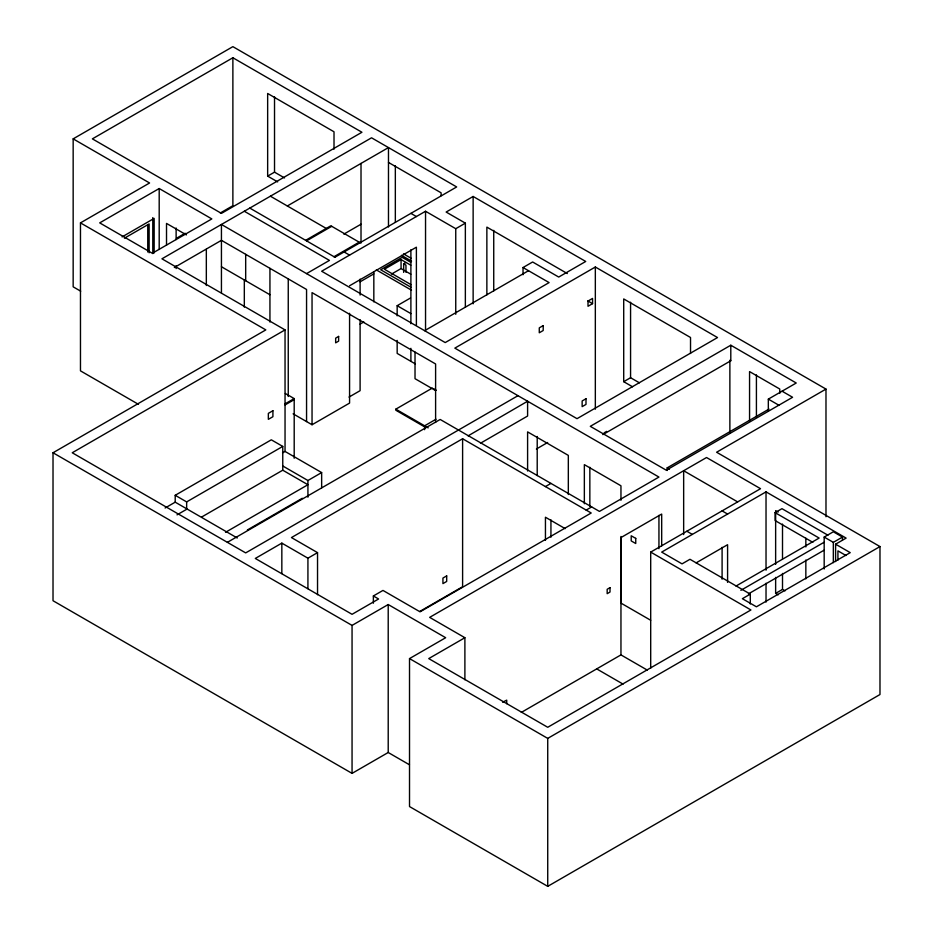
<?xml version="1.0" encoding="UTF-8"?>
<svg xmlns="http://www.w3.org/2000/svg" width="933" height="933" viewBox="0 0 933 933"><rect width="100%" height="100%" fill="white"/><g stroke="black" fill="none" stroke-linecap="round" stroke-linejoin="round"><path stroke-width="1.4" d="M80.67 291.166L73.159 286.828L73.159 138.865L232.877 46.65L825.985 389.084L825.985 516.742M232.877 57.753L92.379 138.865L221.436 213.377L361.934 132.253L232.877 57.753L232.877 205.715L220.328 212.957M138.481 404.339L80.471 370.856L80.471 222.882L149.583 182.985L73.159 138.865M159.193 188.536L99.703 222.882L152.324 253.275L211.826 218.917L159.193 188.536L159.193 249.461M122.095 236.9L154.155 218.392L154.155 252.971M124.416 238.207L149.128 223.943L149.128 252.785M334.014 149.187L334.014 131.786L267.654 93.475L267.654 176.115L274.524 172.162L284.542 177.935M176.419 238.3L185.201 233.238M174.331 267.514L221.436 240.329L306.56 289.475L306.56 421.576M287.329 205.971L388.478 147.577L388.478 226.987M249.811 208.094L305.639 240.329L330.807 225.786L360.103 242.708M305.639 240.329L306.56 240.854L331.728 226.322M343.834 234.125L361.013 224.212M359.182 242.172L334.014 256.703L334.924 257.24L456.669 186.95L371.544 137.804L161.934 258.814L285.043 329.897L285.043 451.444L321.652 472.576L321.652 487.877M306.56 273.614L329.442 260.4L244.318 211.255M465.357 307.284L465.357 223.15L455.747 228.702L425.541 211.255L321.652 271.235L445.228 342.574L549.105 282.594L523.028 267.538L523.028 274.745M523.028 267.538L532.638 261.986L558.715 277.054L585.726 261.462L473.136 196.466L446.137 212.048L465.357 223.15M409.447 764.768L388.21 752.499L352.056 773.375L53.018 600.724L53.018 452.762L265.823 329.897L80.471 222.882M349.572 285.766L416.386 247.198L416.386 325.407M360.056 281.836L373.83 273.882M410.8 265.205L401.062 259.584L384.361 269.229L411.138 284.693M285.043 329.897L72.238 452.762L245.682 552.896L517.978 395.685M403.662 272.401L403.662 263.806L405.96 262.488M391.51 274.08L401.062 268.576L410.8 274.197M360.056 324.113L363.812 321.943M397.166 315.821L397.166 305.697L410.497 298M285.043 403.872L294.198 398.589L294.198 458.278M285.043 404.934L294.198 399.651L293.289 399.126M424.632 330.69L528.51 270.71M237.25 537.991L175.206 502.164L175.206 495.295L271.316 439.816L282.757 446.417L282.757 470.197L201.633 517.034M349.012 397.073L360.103 390.67L360.103 319.704M165.106 507.995L175.206 502.164M293.125 413.832L312.042 424.748L349.572 403.091L349.572 313.29M175.206 495.295L186.647 501.907L282.757 446.417M595.336 267.013L454.837 348.126L577.026 418.672L717.524 337.559L595.336 267.013L595.336 409.179M282.547 452.878L285.043 451.444M177.013 514.864L187.113 509.033M424.632 426.871L395.802 410.217L395.802 409.167L432.411 388.023M592.548 303.657L588.012 306.281L588.012 301.044L592.548 298.42L592.548 303.657L587.743 300.881M282.757 465.975L307.925 480.507L321.652 472.576M225.553 532.288L307.925 484.728L282.757 470.197M435.991 419.244L424.632 425.81L424.632 429.681M247.373 529.967L302.292 498.257M227.384 542.33L440.178 419.465L599.452 511.412L658.943 477.066L221.436 224.468L221.436 292.81M317.535 594.706L317.535 552.639L307.925 558.191L281.836 543.123L255.304 558.447L352.056 614.311L378.588 598.986L373.363 595.965L373.363 603.219M373.363 595.965L382.973 590.426L420.048 611.826L591.207 512.998L462.605 438.755L291.446 537.571L317.535 552.639M527.6 402.706L527.6 401.237L468.109 435.863M480.495 443.222L527.6 416.036L527.6 401.237M690.525 353.479L690.525 337.501L623.71 298.933L623.71 381.679L630.568 377.725L639.397 382.81M536.37 449.018L547.659 442.499M768.325 410.73L768.325 399.126L796.234 383.008L730.796 345.222L590.297 426.334L666.267 470.197L792.584 397.271L782.052 391.195M604.129 432.83L606.637 431.384M602.846 434.626L730.796 360.756L730.796 345.222M545.443 486.583L550.937 483.411M53.018 452.762L352.056 625.402L388.21 604.537L445.671 637.717L409.517 658.593L409.517 806.555L547.729 886.35L879.982 694.525L879.982 546.563L716.602 452.237L825.985 389.084M586.169 510.094L591.674 506.922M667.165 470.512L667.165 467.876L769.014 409.074M419.815 611.43L462.605 586.729L462.605 438.755M464.891 679.784L464.891 637.717L428.737 658.593L547.729 727.285L750.925 609.972L650.698 552.103L650.698 668.156M650.698 552.103L760.535 488.694L706.538 457.52L429.658 617.366L464.891 637.717M835.595 561.584L835.595 544.184L846.114 538.108L766.028 491.866L661.684 552.103L682.046 563.87L689.977 559.287L750.295 594.111L750.295 603.989M812.841 542.353L775.101 520.567L775.101 512.637L781.971 508.672L827.898 535.192M696.123 562.879L727.588 544.709L727.588 582.367M736.009 586.052L819.139 538.061L775.101 512.637M824.177 568.978L824.177 537.07L833.332 531.787L842.476 537.07L842.476 539.974M521.337 712.404L620.958 654.896L647.327 670.116M740.872 590.321L824.002 542.318M824.177 537.07L833.332 542.353L842.476 537.07M748.429 593.878L824.002 550.248M750.295 594.111L742.365 598.694L756.418 606.8L850.231 552.639L835.595 544.184M775.638 577.41L775.638 593.376L782.507 589.423L785.015 590.869M409.517 658.593L547.729 738.388L879.982 546.563M502.607 702.246L506.724 700.135L506.724 703.704M388.478 162.435L441.099 192.816L441.099 195.72M730.796 360.756L729.874 360.231L729.874 432.994M567.322 273.556L486.863 227.116L486.863 294.851M768.325 399.126L778.845 405.202M410.893 213.377L416.386 216.549M403.511 253.869L411.033 258.208M267.654 176.115L277.672 181.9M623.71 381.679L632.527 386.775M401.505 255.35L411.535 261.147M410.742 262.278L402.205 257.345L380.699 269.765L411.208 287.376M403.662 263.806L405.96 265.135L405.96 272.284M270.395 196.198L326.235 228.433M376.337 269.894L411.488 290.175M344.079 251.957L349.572 255.117M778.157 512.077L775.638 510.631L775.638 564.348M306.56 240.854L334.924 257.24M845.939 555.497L837.927 550.867L837.927 560.115M737.653 501.907L683.656 470.733L683.656 534.562M397.166 305.697L410.893 313.616M667.165 467.876L669.451 469.194M722.095 510.887L727.588 514.06M415.29 363.882L397.166 353.409L397.166 340.393M186.425 234.906L166.517 223.419L166.517 245.134M686.851 531.239L692.344 534.411M433.658 388.746L436.166 390.192M221.436 266.745L269.94 294.758M435.606 390.577L415.022 378.693L415.022 352.091M775.638 593.376L778.157 594.834M395.802 409.167L428.2 427.874M565.188 528.638L545.443 517.232L545.443 540.405M285.358 393.493L294.198 398.589M650.674 620.258L620.958 603.103L620.958 536.475M596.7 668.891L623.069 684.122M833.332 542.353L833.332 562.657M805.844 538.224L805.844 546.936M805.844 560.01L805.844 578.88M782.507 524.089L782.507 558.925M782.507 573.445L782.507 589.423M779.766 393.388L779.766 389.026L749.561 371.591L749.561 420.946M766.028 491.866L766.028 570.203M766.028 583.253L766.028 602.112M756.418 374.879L756.418 416.993M722.095 547.333L722.095 579.195M661.684 545.922L661.684 514.06L620.958 537.571L620.958 654.896M658.943 515.378L658.943 548.686M630.568 302.222L630.568 377.725M620.958 500.275L620.958 485.79L584.35 464.646L584.35 503.75M589.843 467.27L589.843 506.374M568.325 494.502L568.325 455.397L527.6 431.886L527.6 470.99M550.937 519.856L550.937 537.233M547.729 738.388L547.729 886.35M537.21 436.469L537.21 475.585M493.732 230.358L493.732 290.886M473.136 196.466L473.136 303.808M455.747 228.702L455.747 314.281M435.606 422.451L435.606 363.975L312.042 292.635L312.042 424.748M425.541 211.255L425.541 330.212M410.893 249.822L410.893 323.739M410.893 348.324L410.893 361.339M401.062 259.584L401.062 268.576M395.335 165.724L395.335 222.346M388.21 604.537L388.21 752.499M373.83 272.296L373.83 301.872M361.013 163.438L361.013 243.047M360.103 279.142L360.103 295.073M352.056 625.402L352.056 773.375M307.925 480.507L307.925 497.219M307.925 558.191L307.925 588.653M288.25 278.897L288.25 396.49M281.836 543.123L281.836 573.585M274.524 96.752L274.524 172.162M269.94 268.331L269.94 322.037M245.682 254.324L245.682 280.751M244.318 279.597L244.318 307.109M206.333 249.298L206.333 285.51M186.647 501.907L186.647 508.777M176.127 228.002L176.127 239.594M176.127 265.66L176.127 268.552M152.79 217.599L152.79 253.613M147.752 224.596L147.752 251.992M338.632 336.416L335.658 338.143L335.658 342.843L338.632 341.128L338.632 336.416M272.914 410.718L268.342 413.366L268.342 419.337L272.914 416.701L272.914 410.718M543.204 325.594L539.274 327.856L539.274 332.778L543.204 330.504L543.204 325.594M585.994 398.753L582.145 400.968L582.145 406.636L585.994 404.409L585.994 398.753M446.685 575.894L442.93 578.052L442.93 583.615L446.685 581.446L446.685 575.894M610.019 587.65L607.173 589.283L607.173 593.68L610.019 592.035L610.019 587.65M635.746 538.388L631.209 535.775L631.209 540.907L635.746 543.519L635.746 538.388"/></g></svg>
